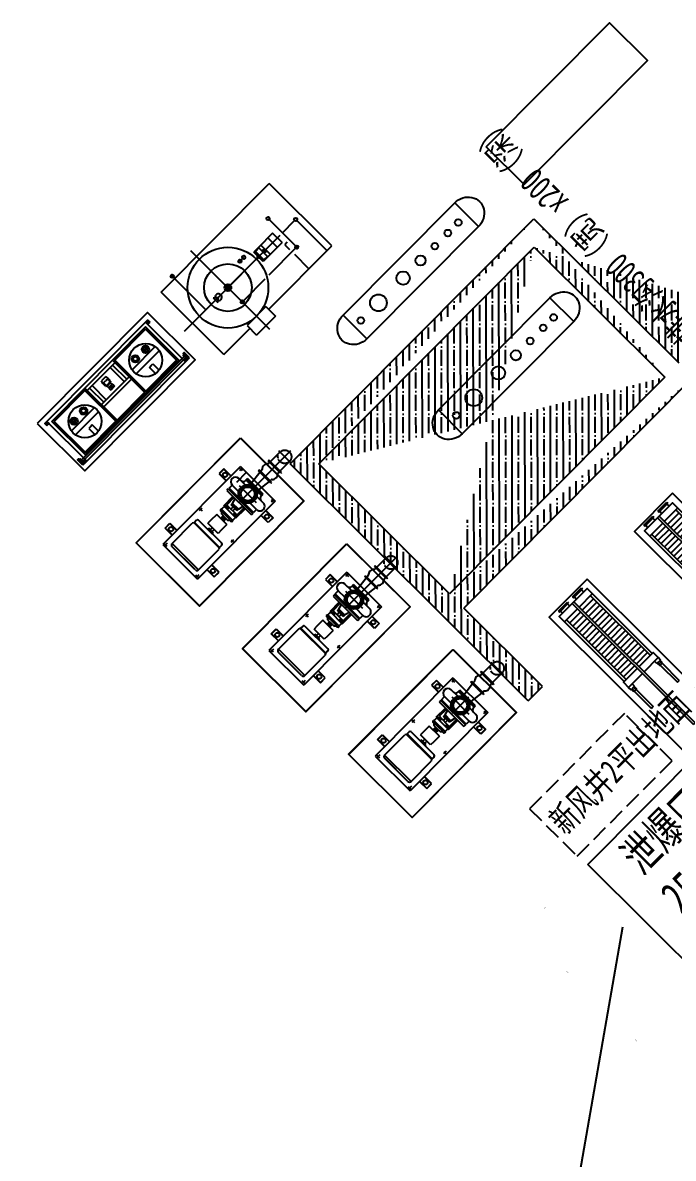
# Model space of a CAD drawing. Extents: x 517634312 to 520012312, y 3499191844 to 3500891844.
# Drawn here: x 518774499 to 518784180, y 3499849638 to 3499866524 of the extents above; entities that cross this region are included whole.
import ezdxf

# ---------------------------------------------------------------- set-up
doc = ezdxf.new("R2010")
doc.units = 0
doc.header["$LTSCALE"] = 1000
for name, pattern in [('BORDER', [1.75, 0.5, -0.25, 0.5, -0.25, 0, -0.25]), ('DASH', [0.35, 0.25, -0.1]), ('DASHDOT', [25.4, 12.7, -6.35, 0, -6.35])]:
    doc.linetypes.add(name, pattern=pattern)
doc.layers.get('0').update_dxf_attribs({"linetype": 'CONTINUOUS'})
for name, color, linetype in [('H-BASE', 7, 'CONTINUOUS'), ('H-EQUP-CHI', 4, 'CONTINUOUS'), ('H-EQUP-PUMP', 4, 'CONTINUOUS'), ('H-EQUP-SW', 4, 'CONTINUOUS'), ('H-HOLE', 7, 'CONTINUOUS'), ('H-PAPP-DIMS', 7, 'CONTINUOUS'), ('h-papp-valv', 3, 'CONTINUOUS'), ('H-PIPE-CTR', 1, 'DASH'), ('H-PIPE-CTS', 1, 'CONTINUOUS')]:
    doc.layers.add(name, color=color, linetype=linetype)
doc.layers.add('H-CONA', color=7, linetype='CONTINUOUS', plot=False)
doc.styles.add('TH-STYLE1', font='', dxfattribs={"width": 0.7})
doc.styles.get('TH-STYLE1').set_extended_font_data('STFangsong')

# ---------------------------------------------------------------- blocks, each defined once
blk = doc.blocks.new('端吸泵100T')
for p, q in [((0, 1640), (730, 1640)), ((0, 1640), (0, 0)), ((0, 1613), (61, 1613)), ((33, 1640), (33, 1584)), ((529, 1584), (201, 1584)), ((201, 1543), (201, 1584)), ((529, 1564), (201, 1564)), ((201, 1555), (529, 1555)), ((365, 1599), (365, 1255)), ((529, 1543), (529, 1584)), ((672, 1613), (730, 1613)), ((697, 1640), (697, 1584)), ((730, 1640), (730, 0)), ((249, 1496), (107, 1496)), ((249, 1355), (107, 1355)), ((107, 1291), (107, 1355)), ((186, 1426), (545, 1426)), ((623, 1496), (481, 1496)), ((623, 1355), (481, 1355)), ((623, 1355), (623, 1291)), ((623, 1291), (107, 1291)), ((107, 1291), (623, 1291)), ((107, 1275), (623, 1275)), ((107, 1275), (107, 1244)), ((107, 1244), (623, 1244)), ((237, 1050), (237, 1244)), ((257, 1100), (257, 1244)), ((304, 1167), (284, 1244)), ((426, 1167), (446, 1244)), ((473, 1100), (473, 1244)), ((493, 1050), (493, 1244)), ((623, 1275), (623, 1244)), ((237, 1070), (319, 1070)), ((237, 1050), (493, 1050)), ((257, 1042), (248, 1042)), ((248, 993), (248, 1042)), ((257, 1042), (257, 1050)), ((268, 1090), (462, 1090)), ((304, 1137), (304, 1167)), ((426, 1167), (304, 1167)), ((426, 1157), (304, 1157)), ((426, 1137), (304, 1137)), ((345, 1137), (345, 1090)), ((385, 1137), (385, 1090)), ((411, 1070), (493, 1070)), ((426, 1137), (426, 1167)), ((473, 1042), (473, 1050)), ((473, 1042), (482, 1042)), ((482, 993), (482, 1042)), ((242, 973), (242, 988)), ((255, 991), (245, 991)), ((271, 970), (245, 970)), ((487, 991), (249, 991)), ((249, 964), (249, 970)), ((252, 963), (259, 963)), ((466, 884), (253, 884)), ((253, 884), (253, 764)), ((254, 964), (254, 970)), ((261, 963), (268, 963)), ((266, 964), (266, 970)), ((271, 970), (365, 970)), ((271, 964), (271, 970)), ((302, 940), (273, 969)), ((304, 939), (365, 939)), ((335, 939), (335, 931)), ((335, 931), (395, 931)), ((335, 931), (336, 930)), ((394, 930), (336, 930)), ((337, 886), (337, 930)), ((371, 921), (359, 921)), ((359, 921), (359, 886)), ((458, 970), (365, 970)), ((365, 939), (426, 939)), ((371, 886), (371, 921)), ((393, 886), (393, 930)), ((395, 931), (394, 930)), ((395, 939), (395, 931)), ((428, 940), (458, 970)), ((458, 964), (458, 970)), ((458, 970), (485, 970)), ((462, 963), (478, 963)), ((464, 964), (464, 970)), ((466, 884), (466, 764)), ((475, 964), (475, 970)), ((481, 964), (481, 970)), ((488, 973), (488, 988)), ((0, 768), (61, 768)), ((33, 795), (33, 739)), ((253, 764), (253, 699)), ((466, 699), (253, 699)), ((345, 656), (345, 699)), ((385, 656), (385, 699)), ((466, 764), (466, 699)), ((672, 768), (730, 768)), ((697, 795), (697, 739)), ((102, 558), (87, 535)), ((87, 110), (87, 535)), ((102, 613), (102, 558)), ((102, 568), (628, 568)), ((102, 558), (628, 558)), ((123, 634), (607, 634)), ((416, 656), (314, 656)), ((314, 634), (314, 656)), ((416, 634), (314, 634)), ((416, 634), (416, 656)), ((628, 613), (628, 558)), ((628, 558), (643, 535)), ((643, 110), (643, 535)), ((0, 27), (59, 27)), ((0, 0), (730, 0)), ((33, 61), (33, -2)), ((643, 110), (87, 110)), ((609, 76), (121, 76)), ((594, 76), (136, 76)), ((664, 27), (730, 27)), ((697, 61), (697, -2))]:
    blk.add_line(p, q)
for centre, radius in [((365, 1426), 139), ((365, 1426), 130), ((364, 1426), 126), ((365, 1426), 102)]:
    blk.add_circle(centre, radius)
for centre, radius, start, end in [((155, 1543), 46.7, 268.0103, 0), ((575, 1543), 46.7, 180, 271.9897), ((107, 1426), 70.3, 90, 270), ((623, 1426), 70.3, 270, 90), ((268, 1100), 10.1, 180, 270), ((462, 1100), 10.1, 270, 0), ((245, 988), 2.73, 90, 180), ((245, 973), 2.73, 180, 270), ((251, 993), 2.73, 180, 225.1423), ((252, 967), 4.15, 227.4117, 312.5883), ((260, 977), 14.9, 247.833, 292.167), ((268, 967), 4.14, 227.252, 312.748), ((271, 967), 2.73, 45, 90), ((304, 942), 2.73, 225, 270), ((304, 942), 2.73, 225, 270), ((426, 942), 2.73, 270, 315), ((461, 967), 4.15, 227.4117, 312.5883), ((470, 977), 14.9, 247.833, 292.167), ((478, 967), 4.14, 227.252, 312.748), ((485, 988), 2.73, 0, 90), ((485, 973), 2.73, 270, 0), ((485, 993), 2.73, 314.8577, 0), ((123, 613), 20.3, 90, 180), ((607, 613), 20.3, 0, 90), ((121, 110), 33.9, 180, 270), ((609, 110), 33.9, 270, 0)]:
    blk.add_arc(centre, radius, start, end)
blk = doc.blocks.new('RJT200')
for p, q in [((0, 0), (0, 260)), ((0, 260), (16, 260)), ((16, 0), (16, 260)), ((16, 0), (16, 260)), ((36, 230), (16, 230)), ((186, 230), (206, 230)), ((206, 0), (206, 260)), ((206, 0), (206, 260)), ((222, 260), (206, 260)), ((222, 0), (222, 260)), ((0, 0), (16, 0)), ((36, 30), (16, 30)), ((186, 30), (206, 30)), ((222, 0), (206, 0))]:
    blk.add_line(p, q)
for centre, radius, start, end in [((36, 251), 21.2, 270, 310.5421), ((111, 174), 86.1, 44.8261, 135.1739), ((186, 251), 21.2, 229.4579, 270), ((36, 9), 21.2, 49.4579, 90), ((111, 86), 86.1, 224.8261, 315.1739), ((186, 9), 21.2, 90, 130.5421)]:
    blk.add_arc(centre, radius, start, end)
blk = doc.blocks.new('cwr')
at = {"layer": 'H-EQUP-PUMP', "color": 7}
for p, q in [((762118, 230460), (762118, 228293)), ((762145, 230460), (762145, 228293)), ((761707, 230260), (761707, 229774)), ((761795, 230260), (761795, 229774)), ((761865, 230017), (761865, 230054)), ((761865, 230054), (761995, 230054)), ((761865, 229981), (761865, 230017)), ((761995, 229981), (761865, 229981)), ((761401, 229667), (761401, 229061)), ((761451, 229667), (761451, 229086)), ((761751, 229667), (761751, 229086)), ((761801, 229667), (761801, 229086)), ((762076, 229667), (762076, 229086)), ((762101, 229667), (762101, 229061)), ((761451, 229617), (761751, 229617)), ((761451, 229567), (761751, 229567)), ((761541, 229430), (761501, 229418)), ((761501, 229418), (761501, 229335)), ((761541, 229323), (761501, 229335)), ((761545, 229430), (761541, 229430)), ((761545, 229323), (761541, 229323)), ((761598, 229430), (761545, 229430)), ((761545, 229430), (761545, 229377)), ((761564, 229417), (761545, 229417)), ((761545, 229323), (761545, 229377)), ((761564, 229336), (761545, 229336)), ((761598, 229323), (761545, 229323)), ((761604, 229417), (761564, 229417)), ((761604, 229336), (761564, 229336)), ((761598, 229430), (761604, 229417)), ((761598, 229323), (761604, 229336)), ((761609, 229417), (761604, 229417)), ((761604, 229417), (761604, 229377)), ((761616, 229411), (761604, 229411)), ((761616, 229398), (761604, 229398)), ((761609, 229387), (761604, 229387)), ((761604, 229336), (761604, 229377)), ((761609, 229366), (761604, 229366)), ((761616, 229355), (761604, 229355)), ((761616, 229342), (761604, 229342)), ((761609, 229336), (761604, 229336)), ((761616, 229411), (761609, 229417)), ((761609, 229417), (761609, 229377)), ((761616, 229387), (761609, 229387)), ((761609, 229336), (761609, 229377)), ((761616, 229366), (761609, 229366)), ((761616, 229342), (761609, 229336)), ((761647, 229411), (761616, 229411)), ((761616, 229411), (761616, 229377)), ((761616, 229342), (761616, 229377)), ((761647, 229342), (761616, 229342)), ((761647, 229411), (761655, 229417)), ((761647, 229377), (761647, 229411)), ((761647, 229377), (761647, 229342)), ((761647, 229342), (761655, 229336)), ((761655, 229417), (761695, 229417)), ((761655, 229417), (761655, 229336)), ((761655, 229336), (761695, 229336)), ((761695, 229417), (761695, 229336)), ((761451, 229186), (761751, 229186)), ((761401, 229086), (762076, 229086)), ((761401, 229061), (762101, 229061)), ((761451, 229136), (761751, 229136)), ((761451, 229061), (761701, 229061)), ((761707, 228493), (761707, 228979)), ((761795, 228493), (761795, 228979)), ((761995, 228773), (761865, 228773)), ((761865, 228773), (761865, 228736)), ((761865, 228736), (761865, 228700)), ((761865, 228700), (761995, 228700))]:
    blk.add_line(p, q, dxfattribs=at)
at = {"layer": 'H-EQUP-PUMP'}
blk.add_lwpolyline([(761269, 228212), (762269, 228212), (762269, 230542), (761269, 230542)], close=True, dxfattribs=at)
at = {"layer": 'H-EQUP-PUMP', "color": 7}
for points in [[(762188, 230501), (762075, 230501), (762075, 230479), (762188, 230479)], [(761394, 230460), (761394, 230417), (761351, 230417), (761351, 230460)], [(761351, 230417), (761351, 228336), (762188, 228336), (762188, 230417)], [(761401, 230367), (761401, 229667), (762101, 229667), (762101, 230367)], [(761426, 230342), (761426, 229692), (762076, 229692), (762076, 230342)], [(762169, 230479), (762169, 230460), (762094, 230460), (762094, 230479)], [(762145, 230460), (762145, 230417), (762188, 230417), (762188, 230460)], [(761401, 228386), (761401, 229086), (762101, 229086), (762101, 228386)], [(761426, 228411), (761426, 229061), (762076, 229061), (762076, 228411)], [(761394, 228293), (761394, 228336), (761351, 228336), (761351, 228293)], [(762145, 228293), (762145, 228336), (762188, 228336), (762188, 228293)], [(762188, 228252), (762075, 228252), (762075, 228274), (762188, 228274)], [(762169, 228274), (762169, 228293), (762094, 228293), (762094, 228274)]]:
    blk.add_lwpolyline(points, close=True, dxfattribs=at)
for centre, radius in [((761372, 230439), 6), ((762166, 230439), 6), ((761751, 230017), 247), ((761635, 230130), 55.6), ((761635, 230130), 55.6), ((761635, 230130), 33.7), ((761629, 230146), 3.37), ((761629, 230115), 3.37), ((761642, 230146), 3.37), ((761642, 230115), 3.37), ((761627, 229922), 55.6), ((761627, 229922), 55.6), ((761627, 229922), 42.6), ((761627, 229922), 33.7), ((761627, 229922), 33.7), ((761674, 229377), 12.3), ((761674, 229377), 6.61), ((761751, 228736), 247), ((761627, 228831), 55.6), ((761627, 228831), 55.6), ((761627, 228831), 42.6), ((761627, 228831), 33.7), ((761627, 228831), 33.7), ((761635, 228623), 55.6), ((761635, 228623), 55.6), ((761635, 228623), 33.7), ((761629, 228638), 3.37), ((761642, 228638), 3.37), ((761629, 228608), 3.37), ((761642, 228608), 3.37), ((761372, 228315), 6), ((762166, 228315), 6)]:
    blk.add_circle(centre, radius, dxfattribs=at)
for radius, start, end in [(12.3, 64.7972, 295.2028), (6.61, 37.6968, 322.3032), (6.61, 37.6968, 322.3032), (6.61, 37.6968, 322.3032), (6.61, 37.6968, 322.3032)]:
    blk.add_arc((761674, 229377), radius, start, end, dxfattribs=at)
blk = doc.blocks.new('ECT')
at = {"layer": 'H-EQUP-PUMP', "linetype": 'DASHDOT', "ltscale": 0.5}
for p, q in [((759696, 231048), (759696, 232705)), ((760551, 231930), (758774, 231930))]:
    blk.add_line(p, q, dxfattribs=at)
at = {"layer": 'H-EQUP-PUMP'}
for p, q in [((758946, 231273), (758946, 232586)), ((758946, 232586), (761226, 232586)), ((761226, 231273), (761226, 232586)), ((758946, 231273), (759496, 231273)), ((759896, 231273), (761226, 231273))]:
    blk.add_line(p, q, dxfattribs=at)
at = {"layer": 'H-EQUP-PUMP', "color": 7}
for p, q in [((759233, 231930), (759233, 232636)), ((760846, 232230), (760846, 231630)), ((760100, 232081), (760182, 232081)), ((760441, 232030), (760341, 232030)), ((760341, 231830), (760341, 232030)), ((760366, 231830), (760366, 232030)), ((760441, 232020), (760366, 232020)), ((760441, 231830), (760441, 232030)), ((760741, 232030), (760441, 232030)), ((760491, 231830), (760491, 232030)), ((760641, 231830), (760641, 232030)), ((760741, 231830), (760741, 232030)), ((759433, 231930), (759233, 231930)), ((759433, 231980), (759433, 231880)), ((759433, 231980), (759496, 231930)), ((759433, 231880), (759496, 231930)), ((759671, 231930), (759583, 231930)), ((759721, 231930), (760258, 231930)), ((760341, 231946), (760316, 231946)), ((760316, 231914), (760316, 231946)), ((760341, 231914), (760316, 231914)), ((760466, 231930), (760796, 231930)), ((760846, 231930), (761101, 231930)), ((761126, 231930), (761126, 231273)), ((760441, 231830), (760341, 231830)), ((760441, 231840), (760366, 231840)), ((760741, 231830), (760441, 231830)), ((760746, 231780), (760746, 231680)), ((760796, 231780), (760746, 231780)), ((760172, 231630), (759721, 231630)), ((760821, 231630), (760258, 231630)), ((760746, 231580), (760746, 231273)), ((759496, 231330), (759496, 231130)), ((759496, 231330), (759496, 231130)), ((759496, 231330), (759496, 231130)), ((759896, 231330), (759496, 231330)), ((759896, 231330), (759896, 231130)), ((759896, 231330), (759896, 231130)), ((759896, 231330), (759896, 231130)), ((759896, 231130), (759496, 231130))]:
    blk.add_line(p, q, dxfattribs=at)
for centre, radius in [((759696, 231930), 600), ((759233, 232636), 25), ((759696, 231930), 354), ((760846, 232230), 25), ((760100, 232081), 25), ((760182, 232081), 25), ((759696, 231930), 50), ((759696, 231930), 25), ((760466, 231930), 25), ((761126, 231930), 25), ((759696, 231630), 25), ((760846, 231630), 25)]:
    blk.add_circle(centre, radius, dxfattribs=at)
blk.add_arc((759496, 231930), 50, 218.6598, 141.3402, dxfattribs=at)
blk = doc.blocks.new('板换1547')
for p, q in [((-1674, 689), (-2034, 689)), ((-2034, 649), (-2034, 689)), ((-1674, 684), (-1624, 684)), ((-1624, 632), (-1624, 706)), ((-1624, 706), (-1574, 706)), ((-1574, 632), (-1574, 706)), ((-1674, 649), (-2034, 649)), ((-1674, 654), (-1624, 654)), ((-1624, 632), (-1574, 632)), ((-210, 649), (-1466, 649)), ((-54, 618), (-100, 618)), ((-54, 638), (-54, 448)), ((-34, 638), (-54, 638)), ((-54, 468), (-54, 588)), ((-44, 638), (-44, 448)), ((-34, 638), (-34, 448)), ((-100, 416), (-2648, 416)), ((-2648, 380), (-2648, 416)), ((-100, 380), (-2648, 380)), ((-54, 468), (-100, 468)), ((-54, 468), (-100, 468)), ((-34, 448), (-54, 448)), ((-54, 342), (-54, 152)), ((-34, 342), (-54, 342)), ((-44, 342), (-44, 152)), ((-34, 342), (-34, 152)), ((-54, 322), (-100, 322)), ((-54, 322), (-100, 322)), ((-54, 172), (-100, 172)), ((-1674, 141), (-2034, 141)), ((-2034, 141), (-2034, 101)), ((-1674, 101), (-2034, 101)), ((-1674, 136), (-1624, 136)), ((-1674, 106), (-1624, 106)), ((-1624, 158), (-1624, 83)), ((-1624, 158), (-1574, 158)), ((-1624, 83), (-1574, 83)), ((-1574, 158), (-1574, 83)), ((-210, 141), (-1466, 141)), ((-34, 152), (-54, 152))]:
    blk.add_line(p, q)
for points in [[(0, 0), (0, 800), (-2800, 800), (-2800, 0)], [(-1674, 699), (-1624, 699), (-1624, 639), (-1674, 639)], [(-1674, 91), (-1624, 91), (-1624, 151), (-1674, 151)]]:
    blk.add_lwpolyline(points, close=True)
for points in [[(-1466, 416), (-1466, 706), (-1574, 706), (-1574, 416)], [(-1466, 101), (-100, 101), (-100, 689), (-1466, 689)], [(-210, 416), (-210, 689)], [(-1409, 416), (-1409, 649)], [(-1342, 416), (-1342, 649)], [(-1276, 416), (-1276, 649)], [(-1209, 416), (-1209, 649)], [(-1143, 416), (-1143, 649)], [(-1076, 416), (-1076, 649)], [(-1009, 416), (-1009, 649)], [(-943, 416), (-943, 649)], [(-876, 416), (-876, 649)], [(-810, 416), (-810, 649)], [(-743, 416), (-743, 649)], [(-676, 416), (-676, 649)], [(-610, 416), (-610, 649)], [(-543, 416), (-543, 649)], [(-477, 416), (-477, 649)], [(-410, 416), (-410, 649)], [(-343, 416), (-343, 649)], [(-277, 416), (-277, 649)], [(-1574, 380), (-1574, 83), (-1466, 83), (-1466, 380)], [(-1409, 141), (-1409, 380)], [(-1342, 141), (-1342, 380)], [(-1276, 141), (-1276, 380)], [(-1209, 141), (-1209, 380)], [(-1143, 141), (-1143, 380)], [(-1076, 141), (-1076, 380)], [(-1009, 141), (-1009, 380)], [(-943, 141), (-943, 380)], [(-876, 141), (-876, 380)], [(-810, 141), (-810, 380)], [(-743, 141), (-743, 380)], [(-676, 141), (-676, 380)], [(-610, 141), (-610, 380)], [(-543, 141), (-543, 380)], [(-477, 141), (-477, 380)], [(-410, 141), (-410, 380)], [(-343, 141), (-343, 380)], [(-277, 141), (-277, 380)], [(-210, 101), (-210, 380)]]:
    blk.add_lwpolyline(points)

msp = doc.modelspace()

# ---------------------------------------------------------------- hatches: boundary and pattern name
at = {"layer": 'H-BASE'}
h = msp.add_hatch(dxfattribs=at)
h.set_pattern_fill('ANSI35', color=256, scale=30)
h.set_pattern_definition([(90.1573, (518839106.9, 3499796143.69), (-190.4993, -0.52297), []), (90.1573, (518839201.89, 3499796239.2), (-190.4993, -0.52297), [238.125, -47.625, 0, -47.625])])
edge = h.paths.add_edge_path()
edge.add_line((518778480.0675, 3499859964.4283), (518782106.2073, 3499863610.5324))
edge.add_line((518778904.33, 3499859965.593), (518782107.372, 3499863186.2699))
edge.add_line((518780848.7894, 3499858031.7805), (518778904.33, 3499859965.593))
edge.add_line((518782021.2008, 3499856442.6845), (518778480.0675, 3499859964.4283))
edge.add_line((518784051.8314, 3499861252.4574), (518780848.7894, 3499858031.7805))
edge.add_line((518784476.0939, 3499861253.6221), (518781061.503, 3499857820.2317))
edge.add_line((518782232.7497, 3499856655.3981), (518781061.503, 3499857820.2317))
edge.add_line((518782021.2008, 3499856442.6845), (518782232.7497, 3499856655.3981))
edge.add_line((518782107.372, 3499863186.2699), (518784051.8314, 3499861252.4574))
edge.add_line((518782106.2073, 3499863610.5324), (518784263.3803, 3499861465.171))
edge.add_line((518784263.3803, 3499861465.171), (518785064.0222, 3499862270.221))
edge.add_line((518784476.0939, 3499861253.6221), (518785276.7358, 3499862058.6722))
edge.add_line((518785064.0222, 3499862270.221), (518785276.7358, 3499862058.6722))

# ---------------------------------------------------------------- linework, layer by layer
msp.add_lwpolyline([(518781395.394, 3499864680.9391), (518783228.8176, 3499866524.4569), (518783796.0538, 3499865960.3266), (518781962.6302, 3499864116.8088)], close=True)
at = {"const_width": 0.1}
msp.add_lwpolyline([(518781957.6547, 3499853050.5323), (518789256.0788, 3499860389.1434), (518799215.113, 3499850484.4903), (518803624.8318, 3499854912.528), (518806496.4653, 3499852056.6181), (518794791.3749, 3499840287.0834), (518781957.3878, 3499853050.2639)], dxfattribs=at)
at = {"layer": 'H-BASE'}
for p, q in [((518778480.0675, 3499859964.4283), (518782106.2073, 3499863610.5324)), ((518782106.2073, 3499863610.5324), (518784263.3803, 3499861465.171)), ((518778904.33, 3499859965.593), (518782107.372, 3499863186.2699)), ((518782107.372, 3499863186.2699), (518784051.8314, 3499861252.4574)), ((518784051.8314, 3499861252.4574), (518780848.7894, 3499858031.7805)), ((518784476.0939, 3499861253.6221), (518781061.503, 3499857820.2317)), ((518777491.4649, 3499859889.8575), (518777420.9486, 3499859818.9529)), ((518777420.9486, 3499859818.9529), (518777527.3054, 3499859713.1785)), ((518777493.3131, 3499859888.0194), (518777422.7968, 3499859817.1149)), ((518777422.7968, 3499859817.1149), (518777529.1536, 3499859711.3404)), ((518777597.8217, 3499859784.083), (518777491.4649, 3499859889.8575)), ((518777599.6699, 3499859782.245), (518777493.3131, 3499859888.0194)), ((518782021.2008, 3499856442.6845), (518778480.0675, 3499859964.4283)), ((518780848.7894, 3499858031.7805), (518778904.33, 3499859965.593)), ((518778151.2652, 3499859092.6351), (518778044.9085, 3499859198.4096)), ((518778153.1134, 3499859090.7971), (518778046.7566, 3499859196.5715)), ((518778115.4247, 3499859269.3141), (518778221.7815, 3499859163.5397)), ((518778117.2729, 3499859267.476), (518778223.6297, 3499859161.7016)), ((518778221.7815, 3499859163.5397), (518778151.2652, 3499859092.6351)), ((518778223.6297, 3499859161.7016), (518778153.1134, 3499859090.7971)), ((518776617.0628, 3499859010.6413), (518776687.5791, 3499859081.5458)), ((518776723.4196, 3499858904.8669), (518776617.0628, 3499859010.6413)), ((518776618.911, 3499859008.8032), (518776689.4273, 3499859079.7077)), ((518776725.2678, 3499858903.0288), (518776618.911, 3499859008.8032)), ((518776687.5791, 3499859081.5458), (518776793.9359, 3499858975.7714)), ((518776689.4273, 3499859079.7077), (518776795.7841, 3499858973.9333)), ((518777417.8958, 3499858355.228), (518777311.539, 3499858461.0025)), ((518777419.744, 3499858353.3899), (518777313.3872, 3499858459.1644)), ((518777241.0227, 3499858390.0979), (518777347.3795, 3499858284.3235)), ((518777242.8709, 3499858388.2598), (518777349.2277, 3499858282.4854)), ((518777347.3795, 3499858284.3235), (518777417.8958, 3499858355.228)), ((518777349.2277, 3499858282.4854), (518777419.744, 3499858353.3899)), ((518779072.6359, 3499858317.3442), (518779002.1196, 3499858246.4396)), ((518779074.4841, 3499858315.5061), (518779003.9678, 3499858244.6016)), ((518779178.9927, 3499858211.5697), (518779072.6359, 3499858317.3442)), ((518779180.8409, 3499858209.7316), (518779074.4841, 3499858315.5061)), ((518779002.1196, 3499858246.4396), (518779108.4764, 3499858140.6652)), ((518779003.9678, 3499858244.6016), (518779110.3246, 3499858138.8271)), ((518782232.7497, 3499856655.3981), (518781061.503, 3499857820.2317)), ((518779732.4363, 3499857520.1218), (518779626.0795, 3499857625.8963)), ((518779734.2845, 3499857518.2837), (518779627.9277, 3499857624.0582)), ((518779696.5958, 3499857696.8008), (518779802.9526, 3499857591.0264)), ((518779698.444, 3499857694.9627), (518779804.8008, 3499857589.1883)), ((518778198.2339, 3499857438.128), (518778268.7502, 3499857509.0325)), ((518778304.5907, 3499857332.3535), (518778198.2339, 3499857438.128)), ((518778200.0821, 3499857436.2899), (518778270.5984, 3499857507.1944)), ((518778268.7502, 3499857509.0325), (518778375.107, 3499857403.2581)), ((518778270.5984, 3499857507.1944), (518778376.9552, 3499857401.42)), ((518779802.9526, 3499857591.0264), (518779732.4363, 3499857520.1218)), ((518779804.8008, 3499857589.1883), (518779734.2845, 3499857518.2837)), ((518778306.4389, 3499857330.5155), (518778200.0821, 3499857436.2899)), ((518778822.1938, 3499856817.5846), (518778928.5506, 3499856711.8102)), ((518778824.042, 3499856815.7465), (518778930.3988, 3499856709.9721)), ((518778999.0669, 3499856782.7147), (518778892.7101, 3499856888.4891)), ((518779000.9151, 3499856780.8766), (518778894.5583, 3499856886.6511)), ((518778928.5506, 3499856711.8102), (518778999.0669, 3499856782.7147)), ((518778930.3988, 3499856709.9721), (518779000.9151, 3499856780.8766)), ((518780653.807, 3499856744.8308), (518780583.2907, 3499856673.9263)), ((518780583.2907, 3499856673.9263), (518780689.6475, 3499856568.1519)), ((518780655.6552, 3499856742.9928), (518780585.1389, 3499856672.0882)), ((518780585.1389, 3499856672.0882), (518780691.4957, 3499856566.3138)), ((518780760.1638, 3499856639.0564), (518780653.807, 3499856744.8308)), ((518780762.012, 3499856637.2183), (518780655.6552, 3499856742.9928)), ((518782021.2008, 3499856442.6845), (518782232.7497, 3499856655.3981)), ((518781277.7668, 3499856124.2875), (518781384.1236, 3499856018.513)), ((518781279.615, 3499856122.4494), (518781385.9718, 3499856016.675)), ((518779779.4049, 3499855865.6147), (518779849.9212, 3499855936.5192)), ((518779781.2531, 3499855863.7766), (518779851.7694, 3499855934.6811)), ((518779849.9212, 3499855936.5192), (518779956.278, 3499855830.7448)), ((518779851.7694, 3499855934.6811), (518779958.1262, 3499855828.9067)), ((518781313.6073, 3499855947.6085), (518781207.2505, 3499856053.3829)), ((518781315.4555, 3499855945.7704), (518781209.0987, 3499856051.5449)), ((518781384.1236, 3499856018.513), (518781313.6073, 3499855947.6085)), ((518781385.9718, 3499856016.675), (518781315.4555, 3499855945.7704)), ((518779885.7617, 3499855759.8402), (518779779.4049, 3499855865.6147)), ((518779887.6099, 3499855758.0021), (518779781.2531, 3499855863.7766)), ((518780403.3648, 3499855245.0713), (518780509.7216, 3499855139.2969)), ((518780405.213, 3499855243.2332), (518780511.5698, 3499855137.4588)), ((518780580.2379, 3499855210.2014), (518780473.8811, 3499855315.9758)), ((518780582.0861, 3499855208.3633), (518780475.7293, 3499855314.1377)), ((518780509.7216, 3499855139.2969), (518780580.2379, 3499855210.2014)), ((518780511.5698, 3499855137.4588), (518780582.0861, 3499855208.3633))]:
    msp.add_line(p, q, dxfattribs=at)
for points in [[(518777737.6895, 3499860350.1546), (518778680.7198, 3499859412.2879), (518777129.3614, 3499857852.3882), (518776186.3311, 3499858790.2549)], [(518777739.5377, 3499860348.3165), (518778682.568, 3499859410.4498), (518777131.2096, 3499857850.5501), (518776188.1793, 3499858788.4168)], [(518779318.8606, 3499858777.6413), (518780261.8908, 3499857839.7746), (518778710.5324, 3499856279.8749), (518777767.5022, 3499857217.7416)], [(518779320.7088, 3499858775.8032), (518780263.739, 3499857837.9365), (518778712.3806, 3499856278.0368), (518777769.3503, 3499857215.9035)], [(518780900.0316, 3499857205.1279), (518781843.0619, 3499856267.2613), (518780291.7035, 3499854707.3616), (518779348.6732, 3499855645.2283)], [(518780901.8798, 3499857203.2899), (518781844.9101, 3499856265.4232), (518780293.5517, 3499854705.5235), (518779350.5214, 3499855643.3902)]]:
    msp.add_lwpolyline(points, close=True, dxfattribs=at)
for centre in [(518777509.3851, 3499859801.518), (518778133.345, 3499859180.9746), (518776705.4994, 3499858993.2063), (518777329.4593, 3499858372.663), (518779090.5562, 3499858229.0047), (518779714.516, 3499857608.4613), (518778286.6704, 3499857420.693), (518778910.6303, 3499856800.1497), (518780671.7272, 3499856656.4914), (518781295.6871, 3499856035.948), (518779867.8415, 3499855848.1797), (518780491.8014, 3499855227.6363)]:
    msp.add_circle(centre, 32.5, dxfattribs=at)
at = {"layer": 'H-CONA', "color": 6}
msp.add_line((518783424.1051, 3499853072.9759), (518774498.5657, 3499801982.7915), dxfattribs=at)
at = {"layer": 'H-CONA', "linetype": 'DASH'}
msp.add_lwpolyline([(518782040.9709, 3499854836.0416), (518782750.0162, 3499854130.8787), (518784160.3421, 3499855548.9693), (518783451.2968, 3499856254.1322)], close=True, dxfattribs=at)
at = {"layer": 'H-EQUP-PUMP'}
for points in [[(518780926.5, 3499863846.1385), (518779265.8413, 3499862176.3368), (518779620.364, 3499861823.7553), (518781281.0227, 3499863493.557)], [(518782344.5906, 3499862435.8126), (518780683.932, 3499860766.0109), (518781038.4546, 3499860413.4295), (518782699.1133, 3499862083.2312)]]:
    msp.add_lwpolyline(points, close=True, dxfattribs=at)
for centre, radius in [((518780980.1839, 3499863552.9896), 50), ((518780825.048, 3499863396.9996), 50), ((518780631.1282, 3499863202.0121), 50), ((518780419.5793, 3499862989.2985), 75), ((518780158.6691, 3499862726.9518), 100), ((518779791.9843, 3499862358.2482), 125), ((518782398.2745, 3499862142.6637), 50), ((518779531.0741, 3499862095.9014), 50), ((518782243.1386, 3499861986.6737), 50), ((518782049.2188, 3499861791.6863), 50), ((518781837.67, 3499861578.9727), 75), ((518781576.7597, 3499861316.6259), 100), ((518781210.075, 3499860947.9224), 125), ((518780949.1647, 3499860685.5756), 50)]:
    msp.add_circle(centre, radius, dxfattribs=at)
at = {"layer": 'H-EQUP-PUMP', "extrusion": (0, 0, -1)}
for centre, start_param, end_param in [((518781103.7613, 3499863669.8477), 4.7123889804, 7.853981634), ((518782521.852, 3499862259.5219), 4.7123889804, 7.853981634), ((518779443.1027, 3499862000.046), 1.5707963268, 4.7123889804), ((518780861.1933, 3499860589.7202), 1.5707963268, 4.7123889804)]:
    msp.add_ellipse(centre, major_axis=(193.9198, 194.9875), ratio=0.9090909091, start_param=start_param, end_param=end_param, dxfattribs=at)
at = {"layer": 'H-EQUP-SW', "linetype": 'BORDER'}
msp.add_line((518777825.9417, 3499859833.883), (518777677.8872, 3499859685.0133), dxfattribs=at)
at = {"layer": 'H-HOLE'}
msp.add_lwpolyline([(518782909.6125, 3499854007.7356), (518788903.4973, 3499860034.6207), (518790676.1106, 3499858271.7134), (518784682.2258, 3499852244.8283)], close=True, dxfattribs=at)
at = {"layer": 'H-PAPP-DIMS'}
for p, q in [((518777958.1289, 3499859628.7631), (518778488.0798, 3499860161.6317)), ((518778304.2925, 3499860162.0773), (518778489.5344, 3499859977.8497)), ((518779539.2999, 3499858056.2498), (518780069.2508, 3499858589.1184)), ((518779885.4636, 3499858589.564), (518780070.7055, 3499858405.3364)), ((518781466.6346, 3499857017.0507), (518781651.8765, 3499856832.8231))]:
    msp.add_line(p, q, dxfattribs=at)
at = {"layer": 'H-PIPE-CTR'}
for p, q in [((518778184.9764, 3499859998.6707), (518778326.009, 3499860140.4798)), ((518778326.7854, 3499859857.6382), (518778467.818, 3499859999.4472)), ((518777904.9505, 3499859681.6503), (518778028.2569, 3499859841.0885)), ((518778028.2569, 3499859841.0885), (518778170.066, 3499859700.0559)), ((518778011.3073, 3499859575.8759), (518778170.066, 3499859700.0559)), ((518779766.1474, 3499858426.1574), (518779907.18, 3499858567.9665)), ((518779907.9565, 3499858285.1248), (518780048.9891, 3499858426.9339)), ((518779486.1215, 3499858109.137), (518779609.428, 3499858268.5752)), ((518779592.4783, 3499858003.3626), (518779751.2371, 3499858127.5426)), ((518779609.428, 3499858268.5752), (518779751.2371, 3499858127.5426)), ((518781347.3185, 3499856853.6441), (518781488.351, 3499856995.4532)), ((518781489.1275, 3499856712.6115), (518781630.1601, 3499856854.4206)), ((518781067.2926, 3499856536.6237), (518781190.599, 3499856696.0618)), ((518781190.599, 3499856696.0618), (518781332.4081, 3499856555.0293)), ((518781173.6494, 3499856430.8493), (518781332.4081, 3499856555.0293))]:
    msp.add_line(p, q, dxfattribs=at)
for centre in [(518778396.9135, 3499860069.9635), (518779978.0845, 3499858497.4502), (518781559.2556, 3499856924.9369)]:
    msp.add_circle(centre, 100, dxfattribs=at)
at = {"layer": 'H-PIPE-CTS'}
msp.add_line((518777658.6168, 3499859845.2129), (518777517.5842, 3499859703.4038), dxfattribs=at)

# ---------------------------------------------------------------- block references
at = {"layer": 'H-EQUP-CHI', "rotation": 135.1572922630622}
for p in [(518784166.2451, 3499859527.6519), (518782896.9518, 3499858251.3703)]:
    msp.add_blockref('板换1547', p, dxfattribs=at)
at = {"layer": 'H-EQUP-PUMP'}
for name, p, rotation in [('ECT', (518406291.5739, 3499160377.3129), 45.15729226306229), ('端吸泵100T', (518776582.3871, 3499858763.0578), 315.1572922630622), ('端吸泵100T', (518778163.5581, 3499857190.5445), 315.1572922630622), ('端吸泵100T', (518779744.7291, 3499855618.0312), 315.1572922630622)]:
    msp.add_blockref(name, p, dxfattribs=dict(at, rotation=rotation))
at = {"layer": 'H-EQUP-SW', "rotation": 315.1572922597947}
msp.add_blockref('cwr', (518074013.2055, 3500235571.5373), dxfattribs=at)
at = {"layer": 'h-papp-valv', "rotation": 45.15729226306229}
for p in [(518778191.3374, 3499859678.901), (518779772.5084, 3499858106.3877), (518781353.6795, 3499856533.8744)]:
    msp.add_blockref('RJT200', p, dxfattribs=at)

# ---------------------------------------------------------------- texts
at = {"layer": 'H-CONA', "attachment_point": 1, "style": 'TH-STYLE1'}
for s, width, insert, char_height, rotation in [('排水沟300（宽）x200（深）', 5295.832619, (518784277.9484, 3499861723.5181), 375, 135.15729232), ('新风井2平出地面', 5295.832619, (518782300.4891, 3499854700.067), 375, 45.15729226), ('泄爆口2500x8500', 2907.221078, (518783359.148, 3499854188.3815), 500, 45.15729226)]:
    msp.add_mtext_dynamic_manual_height_columns(s, width=width, gutter_width=32731.049, heights=[0], dxfattribs=dict(at, insert=insert, char_height=char_height, rotation=rotation))

doc.saveas('drawing.dxf')
